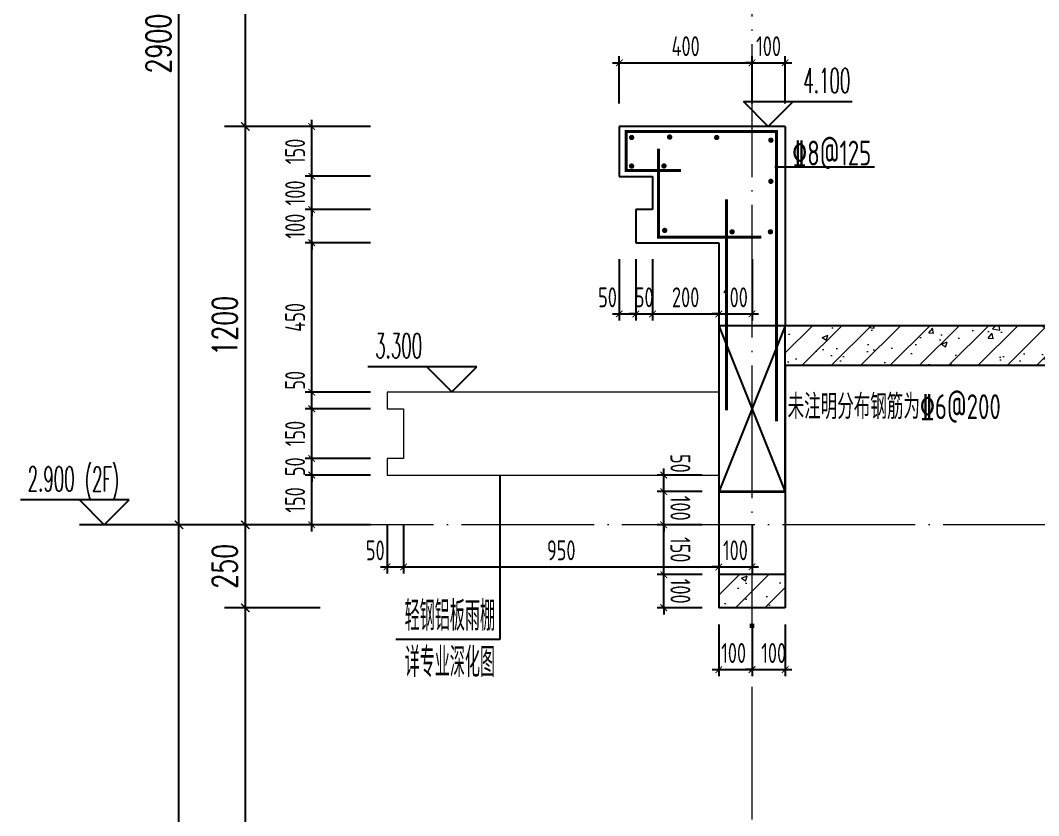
# Model space of a CAD drawing. Extents: x -812054 to 22247, y -644080 to 1003627.
# Drawn here: x -39530 to -36461, y -227644 to -225248 of the extents above; entities that cross this region are included whole.
import ezdxf

# ---------------------------------------------------------------- set-up
doc = ezdxf.new("R2010")
doc.units = 0
doc.header["$LTSCALE"] = 1000
doc.linetypes.add('DOTE', pattern=[2.42, 2, -0.2, 0.02, -0.2])
doc.layers.get('0').update_dxf_attribs({"linetype": 'CONTINUOUS'})
doc.layers.get('DEFPOINTS').update_dxf_attribs({"linetype": 'CONTINUOUS'})
for name, color, linetype in [('DIM', 2, 'CONTINUOUS'), ('DIM_ELEV', 3, 'CONTINUOUS'), ('DIM_IDEN', 67, 'CONTINUOUS'), ('PUB_DIM', 3, 'CONTINUOUS'), ('PUB_TEXT', 2, 'CONTINUOUS'), ('REIN', 6, 'CONTINUOUS'), ('S-大样-砼线', 7, 'CONTINUOUS'), ('S-引出线', 40, 'CONTINUOUS'), ('TEXT', 2, 'CONTINUOUS'), ('WALL', 5, 'CONTINUOUS')]:
    doc.layers.add(name, color=color, linetype=linetype)
for name, color, linetype, lineweight in [('DOTE', 19, 'DOTE', 9), ('PUB_HATCH', 8, 'CONTINUOUS', 9), ('立面-普通轮廓', 7, 'CONTINUOUS', 18), ('细细', 250, 'CONTINUOUS', 0)]:
    doc.layers.add(name, color=color, linetype=linetype, lineweight=lineweight)
doc.styles.add('_TCH_DIM', font='SIMPLEX.shx', dxfattribs={"width": 0.7, "bigfont": 'GBCBIG.shx'})
doc.styles.add('_TCH_DIM_T3', font='SIMPLEX', dxfattribs={"width": 0.705882, "bigfont": 'GBCBIG'})
doc.styles.add('DIM_FONT_T3', font='SIMPLEX', dxfattribs={"width": 0.705882, "bigfont": 'GBCBIG'})
doc.styles.add('TSSD_DIMENSION', font='Tssdeng.shx', dxfattribs={"width": 0.7, "bigfont": 'tssdchn.shx'})
doc.styles.add('TSSD_REIN', font='tssdeng.shx', dxfattribs={"width": 0.7, "height": 300, "bigfont": 'tssdchn.shx'})
doc.dimstyles.new('_TCH_ARCH&&25', dxfattribs={"dimtxt": 74.375, "dimasz": 25, "dimexe": 62.5, "dimexo": 75, "dimgap": 25, "dimtad": 1, "dimdec": 0, "dimzin": 0, "dimdsep": 46, "dimtxsty": '_TCH_DIM_T3', "dimblk": 'ARCHTICK', "dimcen": 0.09, "dimclrt": 7, "dimazin": 0, "dimtfac": 1, "dimtdec": 0, "dimtix": 1, "dimtmove": 2, "dimatfit": 3, "dimldrblk": 'ARCHTICK', "dimfxl": 1, "dimtolj": 1, "dimtzin": 0, "dimarcsym": 0})
doc.dimstyles.new('TSSD_20_20', dxfattribs={"dimtxt": 60, "dimasz": 20, "dimexe": 20, "dimexo": 50, "dimgap": 20, "dimtad": 1, "dimdec": 0, "dimzin": 0, "dimdsep": 46, "dimtxsty": 'TSSD_DIMENSION', "dimblk": 'ARCHTICK', "dimblk1": 'ARCHTICK', "dimblk2": 'ARCHTICK', "dimcen": 0, "dimdle": 20, "dimclrt": 7, "dimadec": 0, "dimazin": 0, "dimtfac": 1, "dimtdec": 0, "dimtix": 1, "dimtmove": 2, "dimatfit": 3, "dimfxl": 1, "dimtolj": 1, "dimtzin": 0, "dimarcsym": 0})
pattern_1 = [(45, (-700045.335, -61224.87), (-44.194174, 44.194174), []), (50, (-700045.33, -61224.87), (179.315046, -15.688034), [18.75, -206.25]), (355, (-700045.33, -61224.87), (-34.687833, 188.048033), [15, -165]), (100.4514, (-700030.4, -61226.18), (144.627345, 172.359886), [15.935047, -175.28553]), (46.1842, (-700045.33, -61174.87), (266.81026, -41.379754), [28.125, -309.375]), (96.6356, (-700023.1, -61178.32), (233.66568, 243.52947), [23.90257, -262.92825]), (351.1842, (-700045.33, -61174.87), (233.66549, 243.52965), [22.5, -247.5]), (21, (-700020.33, -61187.37), (149.226763, -100.654723), [18.75, -206.25]), (326, (-700020.33, -61187.37), (60.828833, 181.28751), [15, -165]), (71.4514, (-700007.9, -61195.76), (210.055657, 80.632624), [15.935047, -175.28553]), (37.5, (-700045.335, -61224.87), (3.039964, 83.2234635), [0, -163, 0, -167.5, 0, -165.625]), (7.5, (-700045.335, -61224.87), (65.767384, 98.602928), [0, -95.5, 0, -159.25, 0, -63.125]), (327.5, (-700101.085, -61224.87), (133.455609, -5.638718), [0, -62.5, 0, -195, 0, -258.75]), (317.5, (-700126.08, -61224.87), (145.796542, 25.026246), [0, -81.25, 0, -129.5, 0, -183.75])]

# ---------------------------------------------------------------- blocks, each defined once
blk = doc.blocks.new('_ArchTick')
at = {"color": 0, "linetype": 'ByBlock', "const_width": 0.15}
blk.add_lwpolyline([(-0.5, -0.5), (0.5, 0.5)], dxfattribs=at)
blk = doc.blocks.new('*D2713')
at = {"layer": 'DEFPOINTS', "color": 0, "transparency": 16777216}
for p in [(-38852, -227017.9), (-38552, -227017.9), (-38552, -229667.9)]:
    blk.add_point(p, dxfattribs=at)
at = {"layer": 'PUB_DIM', "color": 0, "lineweight": -2, "transparency": 16777216}
for p, q in [((-38627, -227017.9), (-38914.5, -227017.9)), ((-38852, -229667.9), (-38852, -227017.9)), ((-38627, -229667.9), (-38914.5, -229667.9))]:
    blk.add_line(p, q, dxfattribs=at)
at = {"layer": 'PUB_DIM', "color": 0, "lineweight": -2, "transparency": 16777216, "xscale": 25, "yscale": 25, "zscale": 25}
for p, rotation in [((-38852, -227017.9), 90), ((-38852, -229667.9), 270)]:
    blk.add_blockref('_ArchTick', p, dxfattribs=dict(at, rotation=rotation))
at = {"layer": 'PUB_DIM', "color": 7, "transparency": 16777216, "insert": (-38914.2, -228342.9), "char_height": 74.38, "attachment_point": 5, "rotation": 90, "style": '_TCH_DIM_T3'}
blk.add_mtext('\\A1;2650', dxfattribs=at)
blk = doc.blocks.new('*D2715')
at = {"layer": 'DEFPOINTS', "color": 0, "transparency": 16777216}
for p in [(-39052, -226767.9), (-38552, -226767.9), (-38552, -229667.9)]:
    blk.add_point(p, dxfattribs=at)
at = {"layer": 'PUB_DIM', "color": 0, "lineweight": -2, "transparency": 16777216}
for p, q in [((-38627, -226767.9), (-39114.5, -226767.9)), ((-39052, -229667.9), (-39052, -226767.9)), ((-38627, -229667.9), (-39114.5, -229667.9))]:
    blk.add_line(p, q, dxfattribs=at)
at = {"layer": 'PUB_DIM', "color": 0, "lineweight": -2, "transparency": 16777216, "xscale": 25, "yscale": 25, "zscale": 25}
for p, rotation in [((-39052, -226767.9), 90), ((-39052, -229667.9), 270)]:
    blk.add_blockref('_ArchTick', p, dxfattribs=dict(at, rotation=rotation))
at = {"layer": 'PUB_DIM', "color": 7, "transparency": 16777216, "insert": (-39114.2, -228217.9), "char_height": 74.38, "attachment_point": 5, "rotation": 90, "style": '_TCH_DIM_T3'}
blk.add_mtext('\\A1;2900', dxfattribs=at)
blk = doc.blocks.new('*D3303')
at = {"layer": 'DEFPOINTS', "color": 0, "transparency": 16777216}
for p in [(-37325, -225375.8), (-37725.1, -225547.9), (-37325, -225547.9)]:
    blk.add_point(p, dxfattribs=at)
at = {"layer": 'DIM', "color": 0, "lineweight": -2, "transparency": 16777216}
for p, q in [((-37745.1, -225375.8), (-37305, -225375.8)), ((-37725.1, -225497.9), (-37725.1, -225355.8)), ((-37325, -225497.9), (-37325, -225355.8))]:
    blk.add_line(p, q, dxfattribs=at)
at = {"layer": 'DIM', "color": 0, "lineweight": -2, "transparency": 16777216, "xscale": 20, "yscale": 20, "zscale": 20, "rotation": 180}
blk.add_blockref('_ArchTick', (-37725.1, -225375.8), dxfattribs=at)
at = {"layer": 'DIM', "color": 0, "lineweight": -2, "transparency": 16777216, "xscale": 20, "yscale": 20, "zscale": 20}
blk.add_blockref('_ArchTick', (-37325, -225375.8), dxfattribs=at)
at = {"layer": 'DIM', "color": 7, "transparency": 16777216, "insert": (-37525.1, -225325.8), "char_height": 60, "attachment_point": 5, "style": 'TSSD_DIMENSION'}
blk.add_mtext('\\A1;400', dxfattribs=at)
blk = doc.blocks.new('*D3304')
at = {"layer": 'DEFPOINTS', "color": 0, "transparency": 16777216}
for p in [(-37225.2, -225375.8), (-37325, -225547.9), (-37225.2, -225547.9)]:
    blk.add_point(p, dxfattribs=at)
at = {"layer": 'DIM', "color": 0, "lineweight": -2, "transparency": 16777216}
for p, q in [((-37325, -225375.8), (-37345, -225375.8)), ((-37325, -225497.9), (-37325, -225355.8)), ((-37325, -225375.8), (-37225.2, -225375.8)), ((-37225.2, -225497.9), (-37225.2, -225355.8)), ((-37225.2, -225375.8), (-37205.2, -225375.8))]:
    blk.add_line(p, q, dxfattribs=at)
at = {"layer": 'DIM', "color": 0, "lineweight": -2, "transparency": 16777216, "xscale": 20, "yscale": 20, "zscale": 20}
blk.add_blockref('_ArchTick', (-37325, -225375.8), dxfattribs=at)
at = {"layer": 'DIM', "color": 0, "lineweight": -2, "transparency": 16777216, "xscale": 20, "yscale": 20, "zscale": 20, "rotation": 180}
blk.add_blockref('_ArchTick', (-37225.2, -225375.8), dxfattribs=at)
at = {"layer": 'DIM', "color": 7, "transparency": 16777216, "insert": (-37275.1, -225325.8), "char_height": 60, "attachment_point": 5, "style": 'TSSD_DIMENSION'}
blk.add_mtext('\\A1;100', dxfattribs=at)
blk = doc.blocks.new('*D3305')
at = {"layer": 'DEFPOINTS', "color": 0, "transparency": 16777216}
for p in [(-37425, -227017.9), (-37325, -227017.9), (-37325, -227204.1)]:
    blk.add_point(p, dxfattribs=at)
at = {"layer": 'DIM', "color": 0, "lineweight": -2, "transparency": 16777216}
for p, q in [((-37425, -227067.9), (-37425, -227224.1)), ((-37325, -227067.9), (-37325, -227224.1)), ((-37445, -227204.1), (-37305, -227204.1))]:
    blk.add_line(p, q, dxfattribs=at)
at = {"layer": 'DIM', "color": 0, "lineweight": -2, "transparency": 16777216, "xscale": 20, "yscale": 20, "zscale": 20}
for p, rotation in [((-37425, -227204.1), 180.0003565256102), ((-37325, -227204.1), 0.0003565256101799532)]:
    blk.add_blockref('_ArchTick', p, dxfattribs=dict(at, rotation=rotation))
at = {"layer": 'DIM', "color": 7, "transparency": 16777216, "insert": (-37380.4, -227154.1), "char_height": 60, "attachment_point": 5, "rotation": 0.0004, "style": 'TSSD_DIMENSION'}
blk.add_mtext('\\A1;100', dxfattribs=at)
blk = doc.blocks.new('*D3306')
at = {"layer": 'DEFPOINTS', "color": 0, "transparency": 16777216}
for p in [(-37325, -227017.9), (-37225, -227017.9), (-37225, -227204.1)]:
    blk.add_point(p, dxfattribs=at)
at = {"layer": 'DIM', "color": 0, "lineweight": -2, "transparency": 16777216}
for p, q in [((-37325, -227067.9), (-37325, -227224.1)), ((-37225, -227067.9), (-37225, -227224.1)), ((-37325, -227204.1), (-37345, -227204.1)), ((-37325, -227204.1), (-37225, -227204.1)), ((-37225, -227204.1), (-37205, -227204.1))]:
    blk.add_line(p, q, dxfattribs=at)
at = {"layer": 'DIM', "color": 0, "lineweight": -2, "transparency": 16777216, "xscale": 20, "yscale": 20, "zscale": 20}
for p, rotation in [((-37325, -227204.1), 0.0003565255952064916), ((-37225, -227204.1), 180.0003565255953)]:
    blk.add_blockref('_ArchTick', p, dxfattribs=dict(at, rotation=rotation))
at = {"layer": 'DIM', "color": 7, "transparency": 16777216, "insert": (-37259.7, -227154.1), "char_height": 60, "attachment_point": 5, "rotation": 0.0004, "style": 'TSSD_DIMENSION'}
blk.add_mtext('\\A1;100', dxfattribs=at)
blk = doc.blocks.new('*D3307')
at = {"layer": 'DEFPOINTS', "color": 0, "transparency": 16777216}
for p in [(-38425, -226718.1), (-38375, -226718.1), (-38375, -226894.7)]:
    blk.add_point(p, dxfattribs=at)
at = {"layer": 'DIM', "color": 0, "lineweight": -2, "transparency": 16777216}
for p, q in [((-38425, -226768.1), (-38425, -226914.7)), ((-38375, -226768.1), (-38375, -226914.7)), ((-38445, -226894.7), (-38355, -226894.7))]:
    blk.add_line(p, q, dxfattribs=at)
at = {"layer": 'DIM', "color": 0, "lineweight": -2, "transparency": 16777216, "xscale": 20, "yscale": 20, "zscale": 20}
for p, rotation in [((-38425, -226894.7), 180.0082805803449), ((-38375, -226894.7), 0.008280580344901943)]:
    blk.add_blockref('_ArchTick', p, dxfattribs=dict(at, rotation=rotation))
at = {"layer": 'DIM', "color": 7, "transparency": 16777216, "insert": (-38460.5, -226844.8), "char_height": 60, "attachment_point": 5, "rotation": 0.0083, "style": 'TSSD_DIMENSION'}
blk.add_mtext('\\A1;50', dxfattribs=at)
blk = doc.blocks.new('*D3308')
at = {"layer": 'DEFPOINTS', "color": 0, "transparency": 16777216}
for p in [(-38375, -226718.1), (-37425, -226717.9), (-37425, -226894.6)]:
    blk.add_point(p, dxfattribs=at)
at = {"layer": 'DIM', "color": 0, "lineweight": -2, "transparency": 16777216}
for p, q in [((-38375, -226768.1), (-38375, -226914.7)), ((-37425, -226767.9), (-37425, -226914.6)), ((-38395, -226894.7), (-37405, -226894.6))]:
    blk.add_line(p, q, dxfattribs=at)
at = {"layer": 'DIM', "color": 0, "lineweight": -2, "transparency": 16777216, "xscale": 20, "yscale": 20, "zscale": 20}
for p, rotation in [((-38375, -226894.7), 180.008280580344), ((-37425, -226894.6), 0.008280580343985943)]:
    blk.add_blockref('_ArchTick', p, dxfattribs=dict(at, rotation=rotation))
at = {"layer": 'DIM', "color": 7, "transparency": 16777216, "insert": (-37900, -226844.7), "char_height": 60, "attachment_point": 5, "rotation": 0.0083, "style": 'TSSD_DIMENSION'}
blk.add_mtext('\\A1;950', dxfattribs=at)
blk = doc.blocks.new('*D3309')
at = {"layer": 'DEFPOINTS', "color": 0, "transparency": 16777216}
for p in [(-37425, -226717.9), (-37325, -226717.9), (-37325, -226894.6)]:
    blk.add_point(p, dxfattribs=at)
at = {"layer": 'DIM', "color": 0, "lineweight": -2, "transparency": 16777216}
for p, q in [((-37425, -226767.9), (-37425, -226914.6)), ((-37325, -226767.9), (-37325, -226914.6)), ((-37425, -226894.6), (-37445, -226894.6)), ((-37425, -226894.6), (-37325, -226894.6)), ((-37325, -226894.6), (-37305, -226894.6))]:
    blk.add_line(p, q, dxfattribs=at)
at = {"layer": 'DIM', "color": 0, "lineweight": -2, "transparency": 16777216, "xscale": 20, "yscale": 20, "zscale": 20}
for p, rotation in [((-37425, -226894.6), 0.008280580347808097), ((-37325, -226894.6), 180.0082805803478)]:
    blk.add_blockref('_ArchTick', p, dxfattribs=dict(at, rotation=rotation))
at = {"layer": 'DIM', "color": 7, "transparency": 16777216, "insert": (-37375, -226844.6), "char_height": 60, "attachment_point": 5, "rotation": 0.0083, "style": 'TSSD_DIMENSION'}
blk.add_mtext('\\A1;100', dxfattribs=at)
blk = doc.blocks.new('*D3310')
at = {"layer": 'DEFPOINTS', "color": 0, "transparency": 16777216}
for p in [(-37590.9, -226917.8), (-37425, -226917.8), (-37425, -227017.9)]:
    blk.add_point(p, dxfattribs=at)
at = {"layer": 'DIM', "color": 0, "lineweight": -2, "transparency": 16777216}
for p, q in [((-37590.9, -226917.8), (-37590.9, -226897.8)), ((-37475, -226917.8), (-37610.9, -226917.8)), ((-37590.9, -227017.9), (-37590.9, -226917.8)), ((-37475, -227017.9), (-37610.9, -227017.9)), ((-37590.9, -227017.9), (-37590.9, -227037.9))]:
    blk.add_line(p, q, dxfattribs=at)
at = {"layer": 'DIM', "color": 0, "lineweight": -2, "transparency": 16777216, "xscale": 20, "yscale": 20, "zscale": 20}
for p, rotation in [((-37590.9, -226917.8), 270.0004298410356), ((-37590.9, -227017.9), 90.00042984103558)]:
    blk.add_blockref('_ArchTick', p, dxfattribs=dict(at, rotation=rotation))
at = {"layer": 'DIM', "color": 7, "transparency": 16777216, "insert": (-37540.9, -226967.8), "char_height": 60, "attachment_point": 5, "rotation": 270.0004, "style": 'TSSD_DIMENSION'}
blk.add_mtext('\\A1;100', dxfattribs=at)
blk = doc.blocks.new('*D3311')
at = {"layer": 'DEFPOINTS', "color": 0, "transparency": 16777216}
for p in [(-37590.9, -226767.9), (-37425, -226767.9), (-37425, -226917.8)]:
    blk.add_point(p, dxfattribs=at)
at = {"layer": 'DIM', "color": 0, "lineweight": -2, "transparency": 16777216}
for p, q in [((-37590.9, -226937.8), (-37590.9, -226747.9)), ((-37475, -226767.9), (-37610.9, -226767.9)), ((-37475, -226917.8), (-37610.9, -226917.8))]:
    blk.add_line(p, q, dxfattribs=at)
at = {"layer": 'DIM', "color": 0, "lineweight": -2, "transparency": 16777216, "xscale": 20, "yscale": 20, "zscale": 20}
for p, rotation in [((-37590.9, -226767.9), 90.00050334903649), ((-37590.9, -226917.8), 270.0005033490365)]:
    blk.add_blockref('_ArchTick', p, dxfattribs=dict(at, rotation=rotation))
at = {"layer": 'DIM', "color": 7, "transparency": 16777216, "insert": (-37540.9, -226842.8), "char_height": 60, "attachment_point": 5, "rotation": 270.0005, "style": 'TSSD_DIMENSION'}
blk.add_mtext('\\A1;150', dxfattribs=at)
blk = doc.blocks.new('*D3312')
at = {"layer": 'DEFPOINTS', "color": 0, "transparency": 16777216}
for p in [(-37590.9, -226667.8), (-37425, -226667.8), (-37425, -226767.9)]:
    blk.add_point(p, dxfattribs=at)
at = {"layer": 'DIM', "color": 0, "lineweight": -2, "transparency": 16777216}
for p, q in [((-37590.9, -226667.8), (-37590.9, -226647.8)), ((-37475, -226667.8), (-37610.9, -226667.8)), ((-37590.9, -226767.9), (-37590.9, -226667.8)), ((-37475, -226767.9), (-37610.9, -226767.9)), ((-37590.9, -226767.9), (-37590.9, -226787.9))]:
    blk.add_line(p, q, dxfattribs=at)
at = {"layer": 'DIM', "color": 0, "lineweight": -2, "transparency": 16777216, "xscale": 20, "yscale": 20, "zscale": 20}
for p, rotation in [((-37590.9, -226667.8), 270.0005033489296), ((-37590.9, -226767.9), 90.00050334892961)]:
    blk.add_blockref('_ArchTick', p, dxfattribs=dict(at, rotation=rotation))
at = {"layer": 'DIM', "color": 7, "transparency": 16777216, "insert": (-37540.9, -226717.8), "char_height": 60, "attachment_point": 5, "rotation": 270.0005, "style": 'TSSD_DIMENSION'}
blk.add_mtext('\\A1;100', dxfattribs=at)
blk = doc.blocks.new('*D3313')
at = {"layer": 'DEFPOINTS', "color": 0, "transparency": 16777216}
for p in [(-37590.9, -226618), (-37425, -226618), (-37425, -226667.8)]:
    blk.add_point(p, dxfattribs=at)
at = {"layer": 'DIM', "color": 0, "lineweight": -2, "transparency": 16777216}
for p, q in [((-37590.9, -226687.8), (-37590.9, -226598)), ((-37475, -226618), (-37610.9, -226618)), ((-37475, -226667.8), (-37610.9, -226667.8))]:
    blk.add_line(p, q, dxfattribs=at)
at = {"layer": 'DIM', "color": 0, "lineweight": -2, "transparency": 16777216, "xscale": 20, "yscale": 20, "zscale": 20}
for p, rotation in [((-37590.9, -226618), 90.00050334908576), ((-37590.9, -226667.8), 270.0005033490858)]:
    blk.add_blockref('_ArchTick', p, dxfattribs=dict(at, rotation=rotation))
at = {"layer": 'DIM', "color": 7, "transparency": 16777216, "insert": (-37540.9, -226582.6), "char_height": 60, "attachment_point": 5, "rotation": 270.0005, "style": 'TSSD_DIMENSION'}
blk.add_mtext('\\A1;50', dxfattribs=at)
blk = doc.blocks.new('*D3314')
at = {"layer": 'DEFPOINTS', "color": 0, "transparency": 16777216}
for p in [(-37725.1, -225917.9), (-37675, -225917.9), (-37675, -226132.4)]:
    blk.add_point(p, dxfattribs=at)
at = {"layer": 'DIM', "color": 0, "lineweight": -2, "transparency": 16777216}
for p, q in [((-37725.1, -225967.9), (-37725.1, -226152.4)), ((-37675, -225967.9), (-37675, -226152.4)), ((-37745.1, -226132.4), (-37655, -226132.4))]:
    blk.add_line(p, q, dxfattribs=at)
at = {"layer": 'DIM', "color": 0, "lineweight": -2, "transparency": 16777216, "xscale": 20, "yscale": 20, "zscale": 20, "rotation": 180}
blk.add_blockref('_ArchTick', (-37725.1, -226132.4), dxfattribs=at)
at = {"layer": 'DIM', "color": 0, "lineweight": -2, "transparency": 16777216, "xscale": 20, "yscale": 20, "zscale": 20}
blk.add_blockref('_ArchTick', (-37675, -226132.4), dxfattribs=at)
at = {"layer": 'DIM', "color": 7, "transparency": 16777216, "insert": (-37760.5, -226082.4), "char_height": 60, "attachment_point": 5, "style": 'TSSD_DIMENSION'}
blk.add_mtext('\\A1;50', dxfattribs=at)
blk = doc.blocks.new('*D3315')
at = {"layer": 'DEFPOINTS', "color": 0, "transparency": 16777216}
for p in [(-37675, -225917.9), (-37625, -225917.9), (-37625, -226132.4)]:
    blk.add_point(p, dxfattribs=at)
at = {"layer": 'DIM', "color": 0, "lineweight": -2, "transparency": 16777216}
for p, q in [((-37675, -225967.9), (-37675, -226152.4)), ((-37625, -225967.9), (-37625, -226152.4)), ((-37675, -226132.4), (-37695, -226132.4)), ((-37675, -226132.4), (-37625, -226132.4)), ((-37625, -226132.4), (-37605, -226132.4))]:
    blk.add_line(p, q, dxfattribs=at)
at = {"layer": 'DIM', "color": 0, "lineweight": -2, "transparency": 16777216, "xscale": 20, "yscale": 20, "zscale": 20}
blk.add_blockref('_ArchTick', (-37675, -226132.4), dxfattribs=at)
at = {"layer": 'DIM', "color": 0, "lineweight": -2, "transparency": 16777216, "xscale": 20, "yscale": 20, "zscale": 20, "rotation": 180}
blk.add_blockref('_ArchTick', (-37625, -226132.4), dxfattribs=at)
at = {"layer": 'DIM', "color": 7, "transparency": 16777216, "insert": (-37650, -226082.4), "char_height": 60, "attachment_point": 5, "style": 'TSSD_DIMENSION'}
blk.add_mtext('\\A1;50', dxfattribs=at)
blk = doc.blocks.new('*D3316')
at = {"layer": 'DEFPOINTS', "color": 0, "transparency": 16777216}
for p in [(-37625, -225917.9), (-37425, -225917.9), (-37425, -226132.4)]:
    blk.add_point(p, dxfattribs=at)
at = {"layer": 'DIM', "color": 0, "lineweight": -2, "transparency": 16777216}
for p, q in [((-37625, -225967.9), (-37625, -226152.4)), ((-37425, -225967.9), (-37425, -226152.4)), ((-37645, -226132.4), (-37405, -226132.4))]:
    blk.add_line(p, q, dxfattribs=at)
at = {"layer": 'DIM', "color": 0, "lineweight": -2, "transparency": 16777216, "xscale": 20, "yscale": 20, "zscale": 20, "rotation": 180}
blk.add_blockref('_ArchTick', (-37625, -226132.4), dxfattribs=at)
at = {"layer": 'DIM', "color": 0, "lineweight": -2, "transparency": 16777216, "xscale": 20, "yscale": 20, "zscale": 20}
blk.add_blockref('_ArchTick', (-37425, -226132.4), dxfattribs=at)
at = {"layer": 'DIM', "color": 7, "transparency": 16777216, "insert": (-37525, -226082.4), "char_height": 60, "attachment_point": 5, "style": 'TSSD_DIMENSION'}
blk.add_mtext('\\A1;200', dxfattribs=at)
blk = doc.blocks.new('*D3317')
at = {"layer": 'DEFPOINTS', "color": 0, "transparency": 16777216}
for p in [(-37425, -225917.9), (-37325, -225917.9), (-37325, -226132.4)]:
    blk.add_point(p, dxfattribs=at)
at = {"layer": 'DIM', "color": 0, "lineweight": -2, "transparency": 16777216}
for p, q in [((-37425, -225967.9), (-37425, -226152.4)), ((-37325, -225967.9), (-37325, -226152.4)), ((-37425, -226132.4), (-37445, -226132.4)), ((-37425, -226132.4), (-37325, -226132.4)), ((-37325, -226132.4), (-37305, -226132.4))]:
    blk.add_line(p, q, dxfattribs=at)
at = {"layer": 'DIM', "color": 0, "lineweight": -2, "transparency": 16777216, "xscale": 20, "yscale": 20, "zscale": 20}
blk.add_blockref('_ArchTick', (-37425, -226132.4), dxfattribs=at)
at = {"layer": 'DIM', "color": 0, "lineweight": -2, "transparency": 16777216, "xscale": 20, "yscale": 20, "zscale": 20, "rotation": 180}
blk.add_blockref('_ArchTick', (-37325, -226132.4), dxfattribs=at)
at = {"layer": 'DIM', "color": 7, "transparency": 16777216, "insert": (-37375, -226082.4), "char_height": 60, "attachment_point": 5, "style": 'TSSD_DIMENSION'}
blk.add_mtext('\\A1;100', dxfattribs=at)
blk = doc.blocks.new('*D3318')
at = {"layer": 'DEFPOINTS', "color": 0, "transparency": 16777216}
for p in [(-38652, -226617.9), (-38425, -226617.9), (-38425, -226767.9)]:
    blk.add_point(p, dxfattribs=at)
at = {"layer": 'DIM', "color": 0, "lineweight": -2, "transparency": 16777216}
for p, q in [((-38652, -226787.9), (-38652, -226597.9)), ((-38475, -226617.9), (-38672, -226617.9)), ((-38475, -226767.9), (-38672, -226767.9))]:
    blk.add_line(p, q, dxfattribs=at)
at = {"layer": 'DIM', "color": 0, "lineweight": -2, "transparency": 16777216, "xscale": 20, "yscale": 20, "zscale": 20}
for p, rotation in [((-38652, -226617.9), 90), ((-38652, -226767.9), 270)]:
    blk.add_blockref('_ArchTick', p, dxfattribs=dict(at, rotation=rotation))
at = {"layer": 'DIM', "color": 7, "transparency": 16777216, "insert": (-38702, -226692.9), "char_height": 60, "attachment_point": 5, "rotation": 90, "style": 'TSSD_DIMENSION'}
blk.add_mtext('\\A1;150', dxfattribs=at)
blk = doc.blocks.new('*D3319')
at = {"layer": 'DEFPOINTS', "color": 0, "transparency": 16777216}
for p in [(-38652, -226567.9), (-38425, -226567.9), (-38425, -226617.9)]:
    blk.add_point(p, dxfattribs=at)
at = {"layer": 'DIM', "color": 0, "lineweight": -2, "transparency": 16777216}
for p, q in [((-38475, -226567.9), (-38672, -226567.9)), ((-38652, -226567.9), (-38652, -226547.9)), ((-38652, -226617.9), (-38652, -226567.9)), ((-38475, -226617.9), (-38672, -226617.9)), ((-38652, -226617.9), (-38652, -226637.9))]:
    blk.add_line(p, q, dxfattribs=at)
at = {"layer": 'DIM', "color": 0, "lineweight": -2, "transparency": 16777216, "xscale": 20, "yscale": 20, "zscale": 20}
for p, rotation in [((-38652, -226567.9), 270), ((-38652, -226617.9), 90)]:
    blk.add_blockref('_ArchTick', p, dxfattribs=dict(at, rotation=rotation))
at = {"layer": 'DIM', "color": 7, "transparency": 16777216, "insert": (-38702, -226592.9), "char_height": 60, "attachment_point": 5, "rotation": 90, "style": 'TSSD_DIMENSION'}
blk.add_mtext('\\A1;50', dxfattribs=at)
blk = doc.blocks.new('*D3320')
at = {"layer": 'DEFPOINTS', "color": 0, "transparency": 16777216}
for p in [(-38652, -226417.9), (-38425, -226417.9), (-38425, -226567.9)]:
    blk.add_point(p, dxfattribs=at)
at = {"layer": 'DIM', "color": 0, "lineweight": -2, "transparency": 16777216}
for p, q in [((-38475, -226417.9), (-38672, -226417.9)), ((-38652, -226587.9), (-38652, -226397.9)), ((-38475, -226567.9), (-38672, -226567.9))]:
    blk.add_line(p, q, dxfattribs=at)
at = {"layer": 'DIM', "color": 0, "lineweight": -2, "transparency": 16777216, "xscale": 20, "yscale": 20, "zscale": 20}
for p, rotation in [((-38652, -226417.9), 90), ((-38652, -226567.9), 270)]:
    blk.add_blockref('_ArchTick', p, dxfattribs=dict(at, rotation=rotation))
at = {"layer": 'DIM', "color": 7, "transparency": 16777216, "insert": (-38702, -226492.9), "char_height": 60, "attachment_point": 5, "rotation": 90, "style": 'TSSD_DIMENSION'}
blk.add_mtext('\\A1;150', dxfattribs=at)
blk = doc.blocks.new('*D3321')
at = {"layer": 'DEFPOINTS', "color": 0, "transparency": 16777216}
for p in [(-38652, -226367.9), (-38425, -226367.9), (-38425, -226417.9)]:
    blk.add_point(p, dxfattribs=at)
at = {"layer": 'DIM', "color": 0, "lineweight": -2, "transparency": 16777216}
for p, q in [((-38652, -226437.9), (-38652, -226347.9)), ((-38475, -226367.9), (-38672, -226367.9)), ((-38475, -226417.9), (-38672, -226417.9))]:
    blk.add_line(p, q, dxfattribs=at)
at = {"layer": 'DIM', "color": 0, "lineweight": -2, "transparency": 16777216, "xscale": 20, "yscale": 20, "zscale": 20}
for p, rotation in [((-38652, -226367.9), 90), ((-38652, -226417.9), 270)]:
    blk.add_blockref('_ArchTick', p, dxfattribs=dict(at, rotation=rotation))
at = {"layer": 'DIM', "color": 7, "transparency": 16777216, "insert": (-38702, -226332.4), "char_height": 60, "attachment_point": 5, "rotation": 90, "style": 'TSSD_DIMENSION'}
blk.add_mtext('\\A1;50', dxfattribs=at)
blk = doc.blocks.new('*D3322')
at = {"layer": 'DEFPOINTS', "color": 0, "transparency": 16777216}
for p in [(-38652, -225917.9), (-38425, -225917.9), (-38425, -226367.9)]:
    blk.add_point(p, dxfattribs=at)
at = {"layer": 'DIM', "color": 0, "lineweight": -2, "transparency": 16777216}
for p, q in [((-38652, -226387.9), (-38652, -225897.9)), ((-38475, -225917.9), (-38672, -225917.9)), ((-38475, -226367.9), (-38672, -226367.9))]:
    blk.add_line(p, q, dxfattribs=at)
at = {"layer": 'DIM', "color": 0, "lineweight": -2, "transparency": 16777216, "xscale": 20, "yscale": 20, "zscale": 20}
for p, rotation in [((-38652, -225917.9), 90), ((-38652, -226367.9), 270)]:
    blk.add_blockref('_ArchTick', p, dxfattribs=dict(at, rotation=rotation))
at = {"layer": 'DIM', "color": 7, "transparency": 16777216, "insert": (-38702, -226142.9), "char_height": 60, "attachment_point": 5, "rotation": 90, "style": 'TSSD_DIMENSION'}
blk.add_mtext('\\A1;450', dxfattribs=at)
blk = doc.blocks.new('*D3323')
at = {"layer": 'DEFPOINTS', "color": 0, "transparency": 16777216}
for p in [(-38652, -225817.9), (-38425, -225817.9), (-38425, -225917.9)]:
    blk.add_point(p, dxfattribs=at)
at = {"layer": 'DIM', "color": 0, "lineweight": -2, "transparency": 16777216}
for p, q in [((-38652, -225817.9), (-38652, -225797.9)), ((-38475, -225817.9), (-38672, -225817.9)), ((-38652, -225917.9), (-38652, -225817.9)), ((-38475, -225917.9), (-38672, -225917.9)), ((-38652, -225917.9), (-38652, -225937.9))]:
    blk.add_line(p, q, dxfattribs=at)
at = {"layer": 'DIM', "color": 0, "lineweight": -2, "transparency": 16777216, "xscale": 20, "yscale": 20, "zscale": 20}
for p, rotation in [((-38652, -225817.9), 270), ((-38652, -225917.9), 90)]:
    blk.add_blockref('_ArchTick', p, dxfattribs=dict(at, rotation=rotation))
at = {"layer": 'DIM', "color": 7, "transparency": 16777216, "insert": (-38702, -225867.9), "char_height": 60, "attachment_point": 5, "rotation": 90, "style": 'TSSD_DIMENSION'}
blk.add_mtext('\\A1;100', dxfattribs=at)
blk = doc.blocks.new('*D3324')
at = {"layer": 'DEFPOINTS', "color": 0, "transparency": 16777216}
for p in [(-38652, -225717.8), (-38425, -225717.8), (-38425, -225817.9)]:
    blk.add_point(p, dxfattribs=at)
at = {"layer": 'DIM', "color": 0, "lineweight": -2, "transparency": 16777216}
for p, q in [((-38652, -225717.8), (-38652, -225697.8)), ((-38475, -225717.8), (-38672, -225717.8)), ((-38652, -225817.9), (-38652, -225717.8)), ((-38475, -225817.9), (-38672, -225817.9)), ((-38652, -225817.9), (-38652, -225837.9))]:
    blk.add_line(p, q, dxfattribs=at)
at = {"layer": 'DIM', "color": 0, "lineweight": -2, "transparency": 16777216, "xscale": 20, "yscale": 20, "zscale": 20}
for p, rotation in [((-38652, -225717.8), 270), ((-38652, -225817.9), 90)]:
    blk.add_blockref('_ArchTick', p, dxfattribs=dict(at, rotation=rotation))
at = {"layer": 'DIM', "color": 7, "transparency": 16777216, "insert": (-38702, -225767.8), "char_height": 60, "attachment_point": 5, "rotation": 90, "style": 'TSSD_DIMENSION'}
blk.add_mtext('\\A1;100', dxfattribs=at)
blk = doc.blocks.new('*D3325')
at = {"layer": 'DEFPOINTS', "color": 0, "transparency": 16777216}
for p in [(-38652, -225567.8), (-38425, -225567.8), (-38425, -225717.8)]:
    blk.add_point(p, dxfattribs=at)
at = {"layer": 'DIM', "color": 0, "lineweight": -2, "transparency": 16777216}
for p, q in [((-38652, -225737.8), (-38652, -225547.8)), ((-38475, -225567.8), (-38672, -225567.8)), ((-38475, -225717.8), (-38672, -225717.8))]:
    blk.add_line(p, q, dxfattribs=at)
at = {"layer": 'DIM', "color": 0, "lineweight": -2, "transparency": 16777216, "xscale": 20, "yscale": 20, "zscale": 20}
for p, rotation in [((-38652, -225567.8), 90), ((-38652, -225717.8), 270)]:
    blk.add_blockref('_ArchTick', p, dxfattribs=dict(at, rotation=rotation))
at = {"layer": 'DIM', "color": 7, "transparency": 16777216, "insert": (-38702, -225642.8), "char_height": 60, "attachment_point": 5, "rotation": 90, "style": 'TSSD_DIMENSION'}
blk.add_mtext('\\A1;150', dxfattribs=at)
blk = doc.blocks.new('*D3339')
at = {"layer": 'DEFPOINTS', "color": 0, "transparency": 16777216}
for p in [(-38852, -226767.9), (-38552, -226767.9), (-38552, -227017.9)]:
    blk.add_point(p, dxfattribs=at)
at = {"layer": 'PUB_DIM', "color": 0, "lineweight": -2, "transparency": 16777216}
for p, q in [((-38627, -226767.9), (-38914.5, -226767.9)), ((-38852, -227017.9), (-38852, -226767.9)), ((-38627, -227017.9), (-38914.5, -227017.9))]:
    blk.add_line(p, q, dxfattribs=at)
at = {"layer": 'PUB_DIM', "color": 0, "lineweight": -2, "transparency": 16777216, "xscale": 25, "yscale": 25, "zscale": 25}
for p, rotation in [((-38852, -226767.9), 90), ((-38852, -227017.9), 270)]:
    blk.add_blockref('_ArchTick', p, dxfattribs=dict(at, rotation=rotation))
at = {"layer": 'PUB_DIM', "color": 7, "transparency": 16777216, "insert": (-38914.2, -226892.9), "char_height": 74.38, "attachment_point": 5, "rotation": 90, "style": '_TCH_DIM_T3'}
blk.add_mtext('\\A1;250', dxfattribs=at)
blk = doc.blocks.new('*D3340')
at = {"layer": 'DEFPOINTS', "color": 0, "transparency": 16777216}
for p in [(-38852, -225567.8), (-38552, -225567.8), (-38552, -226767.9)]:
    blk.add_point(p, dxfattribs=at)
at = {"layer": 'PUB_DIM', "color": 0, "lineweight": -2, "transparency": 16777216}
for p, q in [((-38627, -225567.8), (-38914.5, -225567.8)), ((-38852, -226767.9), (-38852, -225567.8)), ((-38627, -226767.9), (-38914.5, -226767.9))]:
    blk.add_line(p, q, dxfattribs=at)
at = {"layer": 'PUB_DIM', "color": 0, "lineweight": -2, "transparency": 16777216, "xscale": 25, "yscale": 25, "zscale": 25}
for p, rotation in [((-38852, -225567.8), 90), ((-38852, -226767.9), 270)]:
    blk.add_blockref('_ArchTick', p, dxfattribs=dict(at, rotation=rotation))
at = {"layer": 'PUB_DIM', "color": 7, "transparency": 16777216, "insert": (-38914.2, -226167.9), "char_height": 74.38, "attachment_point": 5, "rotation": 90, "style": '_TCH_DIM_T3'}
blk.add_mtext('\\A1;1200', dxfattribs=at)
blk = doc.blocks.new('*D3341')
at = {"layer": 'DEFPOINTS', "color": 0, "transparency": 16777216}
for p in [(-38852, -224432.9), (-38552, -224432.9), (-38552, -225567.8)]:
    blk.add_point(p, dxfattribs=at)
at = {"layer": 'PUB_DIM', "color": 0, "lineweight": -2, "transparency": 16777216}
for p, q in [((-38627, -224432.9), (-38914.5, -224432.9)), ((-38852, -225567.8), (-38852, -224432.9)), ((-38627, -225567.8), (-38914.5, -225567.8))]:
    blk.add_line(p, q, dxfattribs=at)
at = {"layer": 'PUB_DIM', "color": 0, "lineweight": -2, "transparency": 16777216, "xscale": 25, "yscale": 25, "zscale": 25}
for p, rotation in [((-38852, -224432.9), 90), ((-38852, -225567.8), 270)]:
    blk.add_blockref('_ArchTick', p, dxfattribs=dict(at, rotation=rotation))
at = {"layer": 'PUB_DIM', "color": 7, "transparency": 16777216, "insert": (-38914.2, -225000.4), "char_height": 74.38, "attachment_point": 5, "rotation": 90, "style": '_TCH_DIM_T3'}
blk.add_mtext('\\A1;1135', dxfattribs=at)
blk = doc.blocks.new('*D3355')
at = {"layer": 'DEFPOINTS', "color": 0, "transparency": 16777216}
for p in [(-39052, -223867.9), (-38552, -223867.9), (-38552, -226767.9)]:
    blk.add_point(p, dxfattribs=at)
at = {"layer": 'PUB_DIM', "color": 0, "lineweight": -2, "transparency": 16777216}
for p, q in [((-38627, -223867.9), (-39114.5, -223867.9)), ((-39052, -226767.9), (-39052, -223867.9)), ((-38627, -226767.9), (-39114.5, -226767.9))]:
    blk.add_line(p, q, dxfattribs=at)
at = {"layer": 'PUB_DIM', "color": 0, "lineweight": -2, "transparency": 16777216, "xscale": 25, "yscale": 25, "zscale": 25}
for p, rotation in [((-39052, -223867.9), 90), ((-39052, -226767.9), 270)]:
    blk.add_blockref('_ArchTick', p, dxfattribs=dict(at, rotation=rotation))
at = {"layer": 'PUB_DIM', "color": 7, "transparency": 16777216, "insert": (-39114.2, -225317.9), "char_height": 74.38, "attachment_point": 5, "rotation": 90, "style": '_TCH_DIM_T3'}
blk.add_mtext('\\A1;2900', dxfattribs=at)
blk = doc.blocks.new('A$C657E11A4')
at = {"layer": 'REIN', "const_width": 9}
for points in [[(170.1, 967.8), (4.5, 967.8), (4.5, 1085.2), (457.2, 1085.2), (457.2, 212.4)], [(411.8, 766.6), (102.2, 766.6), (102.2, 1034)], [(306.7, 880.7), (306.7, 245.1)]]:
    blk.add_lwpolyline(points, dxfattribs=at)
at = {"layer": 'REIN', "const_width": 8}
for points in [[(16.9, 1067.1, 1), (24.9, 1067.1, 1)], [(131.5, 1068.5, 1), (139.5, 1068.5, 1)], [(273.4, 1067.1, 1), (281.4, 1067.1, 1)], [(436.6, 1059, 1), (444.6, 1059, 1)], [(16.9, 981.1, 1), (24.9, 981.1, 1)], [(114.4, 981.5, 1), (122.4, 981.5, 1)], [(436.6, 935.1, 1), (444.6, 935.1, 1)], [(116.7, 787.1, 1), (124.7, 787.1, 1)], [(319.8, 782.9, 1), (327.8, 782.9, 1)], [(435.3, 782.9, 1), (443.3, 782.9, 1)]]:
    blk.add_lwpolyline(points, format="xyb", close=True, dxfattribs=at)
at = {"layer": 'S-大样-砼线'}
for p, q in [((283.8, 500), (483.8, 0)), ((483.8, 500), (283.8, 0))]:
    blk.add_line(p, q, dxfattribs=at)
blk.add_lwpolyline([(483.8, 500), (283.8, 500), (283.8, 0), (483.8, 0)], close=True, dxfattribs=at)
at = {"layer": 'S-引出线'}
blk.add_line((453, 978.7), (753.2, 978.7), dxfattribs=at)
at = {"layer": 'TEXT', "style": 'TSSD_REIN', "width": 0.7}
for s, p in [('%%1328@125', (505.1, 982.8)), ('未注明分布钢筋为%%1326@200', (491, 218.6))]:
    blk.add_text(s, height=75, rotation=0, dxfattribs=at).set_placement(p)
blk = doc.blocks.new('20210902.15311138')
at = {"layer": 'DOTE', "color": 1, "linetype": 'DOTE', "ltscale": 0.2}
for p, q in [((84448.9, -126345.9), (84448.9, -133245.9)), ((88329.1, -129245.9), (83221.9, -129245.9))]:
    blk.add_line(p, q, dxfattribs=at)

msp = doc.modelspace()

# ---------------------------------------------------------------- hatches: boundary and pattern name
at = {"layer": 'PUB_HATCH'}
h = msp.add_hatch(dxfattribs=at)
h.set_pattern_fill('钢筋混凝土', color=256, scale=25, style=0)
h.set_pattern_definition(pattern_1)
h.paths.add_polyline_path([(-34275.05, -226287.9), (-34475.05, -226167.9), (-37225.03, -226167.9), (-37224.99, -226207.9), (-37225.03, -226287.9)])
h = msp.add_hatch(dxfattribs=at)
h.set_pattern_fill('钢筋混凝土', color=256, scale=25, style=0)
h.set_pattern_definition(pattern_1)
h.paths.add_polyline_path([(-37425.03, -226917.9), (-37425.03, -227017.9), (-37225.03, -227017.9), (-37225.03, -226917.9)])
at = {"layer": '细细'}
h = msp.add_hatch(color=256, dxfattribs=at)
edge = h.paths.add_edge_path()
edge.add_line((-37320.58, -227066.4), (-37320.58, -227078.4))
edge.add_arc((-37325.08, -227086.69), 9.44, 61.51755, 118.48245)
edge.add_line((-37329.58, -227078.4), (-37329.58, -227066.4))
edge.add_arc((-37325.08, -227058.1), 9.44, 241.51755, 298.48245)

# ---------------------------------------------------------------- linework, layer by layer
at = {"layer": 'DIM_ELEV'}
for p, q in [((-37275.91, -225567.86), (-37350.91, -225492.86)), ((-37350.91, -225492.86), (-37022.91, -225492.86)), ((-37275.91, -225567.86), (-37200.91, -225492.86)), ((-38154.8, -226291.97), (-38482.8, -226291.97)), ((-38229.8, -226366.97), (-38304.8, -226291.97)), ((-38229.8, -226366.97), (-38154.8, -226291.97)), ((-39202.05, -226692.9), (-39530.05, -226692.9)), ((-39277.05, -226767.9), (-39352.05, -226692.9)), ((-39277.05, -226767.9), (-39202.05, -226692.9)), ((-38852.05, -226767.9), (-39352.05, -226767.9))]:
    msp.add_line(p, q, dxfattribs=at)
at = {"layer": 'DIM_IDEN'}
for p, q in [((-38085.25, -226617.87), (-38085.25, -227113.03)), ((-38085.25, -227113.03), (-38398.2, -227113.03))]:
    msp.add_line(p, q, dxfattribs=at)
at = {"layer": 'WALL'}
for p, q in [((-37725.07, -225567.85), (-37725.07, -225717.85)), ((-37325.04, -225567.86), (-37725.07, -225567.85)), ((-37225.04, -225567.86), (-37325.04, -225567.86)), ((-37225.04, -225567.86), (-37225.03, -226167.9)), ((-37725.07, -225717.85), (-37625.03, -225717.85)), ((-37625.03, -225717.85), (-37625.04, -225817.85)), ((-37675.04, -225817.85), (-37675.05, -225917.85)), ((-37625.04, -225817.85), (-37675.04, -225817.85)), ((-37675.05, -225917.85), (-37425.03, -225917.86)), ((-37425.03, -225917.86), (-37425.03, -226167.9)), ((-37425.03, -226167.9), (-37425.02, -226667.9)), ((-34475.05, -226167.9), (-37225.03, -226167.9)), ((-34275.05, -226287.9), (-37225.03, -226287.9)), ((-37225.03, -226287.9), (-37225.02, -226667.9)), ((-37425.02, -226667.9), (-37425.03, -226917.9)), ((-37225.02, -226667.9), (-37425.02, -226667.9)), ((-37225.02, -226667.91), (-37225.03, -226917.9)), ((-37425.03, -226917.9), (-37425.03, -227017.9)), ((-37225.03, -226917.9), (-37425.03, -226917.9)), ((-37225.03, -226917.9), (-37225.03, -227017.9)), ((-37225.03, -227017.9), (-37425.03, -227017.9))]:
    msp.add_line(p, q, dxfattribs=at)
at = {"layer": '立面-普通轮廓', "color": 4}
msp.add_lwpolyline([(-37425.02, -226367.86), (-38425.02, -226367.86), (-38425.02, -226417.86), (-38375.02, -226417.86), (-38375.02, -226567.86), (-38424.99, -226567.86), (-38424.99, -226617.86), (-37425.02, -226617.87)], dxfattribs=at)
at = {"layer": '细细'}
msp.add_lwpolyline([(-37320.58, -227066.4), (-37320.58, -227078.4, 0.2538047), (-37329.58, -227078.4), (-37329.58, -227066.4, 0.2538047)], format="xyb", close=True, dxfattribs=at)

# ---------------------------------------------------------------- block references
at = {"layer": 'DOTE'}
msp.add_blockref('20210902.15311138', (-121773.96, -97522.01), dxfattribs=at)
at = {"layer": 'WALL'}
msp.add_blockref('A$C657E11A4', (-37708.79, -226667.98), dxfattribs=at)

# ---------------------------------------------------------------- texts
at = {"layer": 'PUB_TEXT'}
for s, height, style, width, p in [('4.100', 74.375, '_TCH_DIM', 0.494118, (-37170.41, -225466.61)), ('3.300', 74.375, '_TCH_DIM', 0.494118, (-38460.9, -226265.72)), ('2.900', 74.375, '_TCH_DIM', 0.494118, (-39508.15, -226666.65)), ('(2F)', 74.375, '_TCH_DIM', 0.494118, (-39336, -226667.88)), ('轻钢铝板雨棚', 89.362, 'DIM_FONT_T3', 0.705882, (-38371.95, -227086.78)), ('详专业深化图', 89.362, 'DIM_FONT_T3', 0.705882, (-38371.95, -227226.78))]:
    msp.add_text(s, height=height, dxfattribs=dict(at, style=style, width=width)).set_placement(p)

# ---------------------------------------------------------------- dimensions: what is measured, and where the dimension line sits
at = {"layer": 'DIM'}
for p1, p2, distance, picture, middle in [((-37725.07, -225547.86), (-37325.04, -225547.86), 172.05, '*D3303', (-37525.05, -225325.81)), ((-37325.04, -225547.86), (-37225.18, -225547.86), 172.05, '*D3304', (-37275.11, -225325.81)), ((-38424.99, -225717.85), (-38424.99, -225567.85), 227.06, '*D3325', (-38702.05, -225642.85)), ((-38424.99, -225817.85), (-38424.99, -225717.85), 227.06, '*D3324', (-38702.05, -225767.85)), ((-38424.99, -225917.85), (-38424.99, -225817.85), 227.06, '*D3323', (-38702.05, -225867.85)), ((-38424.99, -226367.86), (-38424.99, -225917.85), 227.06, '*D3322', (-38702.05, -226142.85)), ((-37675.05, -225917.85), (-37625.02, -225917.85), -214.55, '*D3315', (-37650.03, -226082.4)), ((-37625.02, -225917.85), (-37425.03, -225917.85), -214.55, '*D3316', (-37525.02, -226082.4)), ((-37425.03, -225917.85), (-37325.04, -225917.85), -214.55, '*D3317', (-37375.03, -226082.4)), ((-38424.99, -226567.86), (-38424.99, -226417.86), 227.06, '*D3320', (-38702.05, -226492.86)), ((-38424.99, -226617.86), (-38424.99, -226567.86), 227.06, '*D3319', (-38702.05, -226592.86)), ((-38424.99, -226767.9), (-38424.99, -226617.86), 227.06, '*D3318', (-38702.05, -226692.88)), ((-37424.99, -226767.9), (-37424.99, -226667.77), 165.9, '*D3312', (-37540.89, -226717.84)), ((-38375.02, -226718.05), (-37425.02, -226717.92), -176.69, '*D3308', (-37900, -226844.67)), ((-37425.02, -226717.92), (-37324.98, -226717.9), -176.69, '*D3309', (-37374.98, -226844.6)), ((-37424.99, -226917.77), (-37424.99, -226767.9), 165.9, '*D3311', (-37540.89, -226842.84)), ((-37424.99, -227017.9), (-37424.99, -226917.77), 165.9, '*D3310', (-37540.89, -226967.84))]:
    dim = msp.add_aligned_dim(p1=p1, p2=p2, distance=distance, dimstyle='TSSD_20_20', dxfattribs=at)
    dim.commit()
    dim.dimension.update_dxf_attribs({"geometry": picture, "text_midpoint": middle})
for base, p1, p2, angle, picture, middle in [((-37675.05, -226132.4), (-37725.07, -225917.85), (-37675.05, -225917.85), 0, '*D3314', (-37760.54, -226082.4)), ((-38652.05, -226367.86), (-38424.99, -226417.86), (-38424.99, -226367.86), 90, '*D3321', (-38702.05, -226332.4)), ((-37590.89, -226618.03), (-37424.99, -226667.77), (-37424.99, -226618.03), 90.0005, '*D3313', (-37540.89, -226582.57)), ((-38374.99, -226894.74), (-38425.02, -226718.06), (-38375.02, -226718.05), 0.00828, '*D3307', (-38460.46, -226844.75)), ((-37325.03, -227204.08), (-37425.03, -227017.9), (-37325.04, -227017.9), 0.00036, '*D3305', (-37380.4, -227154.08)), ((-37225.03, -227204.08), (-37325.04, -227017.9), (-37225.03, -227017.9), 0.00036, '*D3306', (-37259.68, -227154.08))]:
    dim = msp.add_linear_dim(base=base, p1=p1, p2=p2, angle=angle, dimstyle='TSSD_20_20', dxfattribs=at)
    dim.commit()
    dim.dimension.update_dxf_attribs({"geometry": picture, "text_midpoint": middle, "dimtype": 161})
at = {"layer": 'PUB_DIM'}
for p1, p2, distance, picture, middle in [((-38552.05, -226767.9), (-38552.05, -223867.9), 500, '*D3355', (-39114.24, -225317.9)), ((-38552.05, -225567.85), (-38552.05, -224432.88), 300, '*D3341', (-38914.24, -225000.36)), ((-38552.05, -226767.9), (-38552.05, -225567.85), 300, '*D3340', (-38914.24, -226167.87)), ((-38552.05, -229667.9), (-38552.05, -226767.9), 500, '*D2715', (-39114.24, -228217.9)), ((-38552.05, -227017.9), (-38552.05, -226767.9), 300, '*D3339', (-38914.24, -226892.9)), ((-38552.05, -229667.9), (-38552.05, -227017.9), 300, '*D2713', (-38914.24, -228342.9))]:
    dim = msp.add_aligned_dim(p1=p1, p2=p2, distance=distance, dimstyle='_TCH_ARCH&&25', dxfattribs=at)
    dim.commit()
    dim.dimension.update_dxf_attribs({"geometry": picture, "text_midpoint": middle})

doc.saveas('drawing.dxf')
